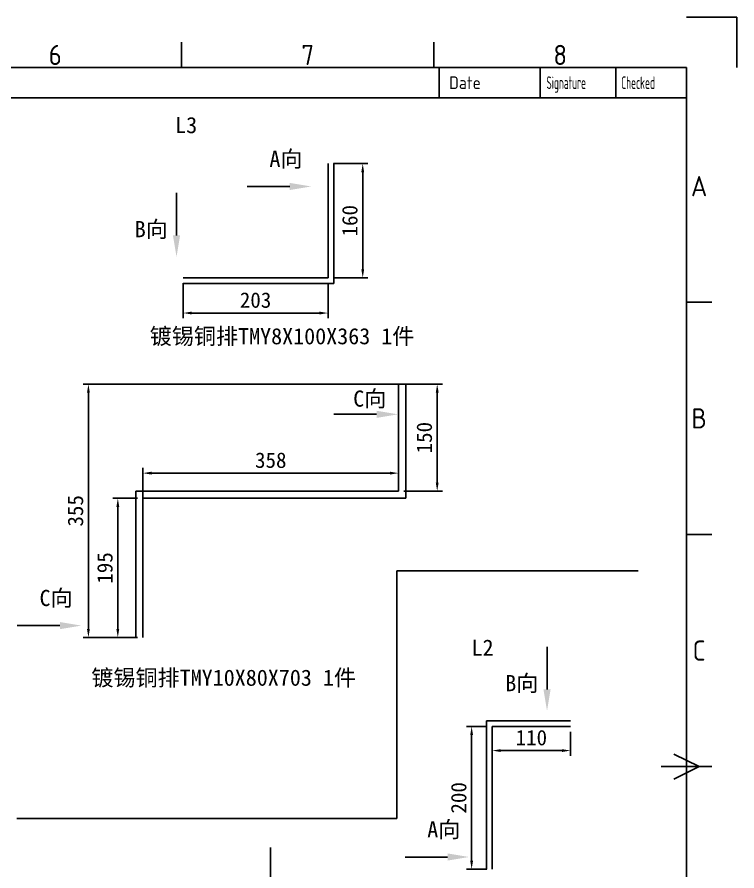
# Model space of a CAD drawing. Extents: x -48968009 to 2588125, y -43922717 to 2.
# Drawn here: x 2435858 to 2436867, y -611078 to -609882 of the extents above; entities that cross this region are included whole.
import ezdxf
from ezdxf.enums import TextEntityAlignment as Align

# ---------------------------------------------------------------- set-up
doc = ezdxf.new("R2010")
doc.units = 0
doc.header["$LTSCALE"] = 1000
doc.header["$MEASUREMENT"] = 0
doc.layers.get('DEFPOINTS').update_dxf_attribs({"linetype": 'CONTINUOUS'})
for name, color, linetype in [('FRAME025', 7, 'CONTINUOUS'), ('FRAME050', 6, 'CONTINUOUS'), ('FRAME070', 5, 'CONTINUOUS'), ('FRAME200', 8, 'CONTINUOUS'), ('图层4', 221, 'CONTINUOUS'), ('图层6', 221, 'CONTINUOUS')]:
    doc.layers.add(name, color=color, linetype=linetype)
doc.styles.add('ISOCP', font='isocp.shx')
doc.dimstyles.new('NORMAL', dxfattribs={"dimscale": 0.2, "dimtxt": 0.18, "dimasz": 0.18, "dimexe": 0.18, "dimexo": 0.0625, "dimgap": 0.09, "dimtad": 0, "dimtih": 1, "dimtoh": 1, "dimdec": 4, "dimzin": 0, "dimdsep": 46, "dimtxsty": 'Standard', "dimcen": 0.09, "dimadec": 0, "dimazin": 0, "dimtfac": 1, "dimtdec": 4, "dimtofl": 0, "dimtmove": 0, "dimatfit": 3, "dimfxl": 1, "dimtolj": 1, "dimtzin": 0, "dimarcsym": 0})

# ---------------------------------------------------------------- blocks, each defined once
blk = doc.blocks.new('SAFSDF')
at = {"layer": 'FRAME050'}
for p, q in [((2410162.9, -560522.8), (2410162.9, -560478.2)), ((2410608.1, -560522.8), (2410608.1, -560478.2)), ((2411097.8, -560936.8), (2411053.3, -560936.8)), ((2411097.8, -561346.4), (2411053.3, -561346.4)), ((2411075.6, -561756), (2411031, -561733.7)), ((2411008.8, -561756), (2411097.8, -561756)), ((2411031, -561778.2), (2411075.6, -561756))]:
    blk.add_line(p, q, dxfattribs=at)
at = {"layer": 'FRAME070'}
for p, q in [((2411053.3, -560522.8), (2407491.6, -560522.8)), ((2410617, -560576.2), (2410617, -560522.8)), ((2410795.1, -560576.2), (2410795.1, -560522.8)), ((2410928.6, -560576.2), (2410928.6, -560522.8)), ((2411053.3, -562989.2), (2411053.3, -560522.8)), ((2409539.6, -560576.2), (2411053.3, -560576.2))]:
    blk.add_line(p, q, dxfattribs=at)
at = {"layer": 'FRAME200'}
for p, q in [((2411142.3, -560433.7), (2411053.3, -560433.7)), ((2411142.3, -560522.8), (2411142.3, -560433.7))]:
    blk.add_line(p, q, dxfattribs=at)
at = {"layer": 'FRAME025', "style": 'ISOCP'}
blk.add_text('Date', height=22.26, dxfattribs=at).set_placement((2410634.8, -560549.5), align=Align.MIDDLE_LEFT)
at = {"layer": 'FRAME025', "style": 'ISOCP', "width": 0.6}
for s, p in [('Signature', (2410806.3, -560549.5)), ('Checked', (2410938.3, -560549.5))]:
    blk.add_text(s, height=22.26, dxfattribs=at).set_placement(p, align=Align.MIDDLE_LEFT)
at = {"layer": 'FRAME050', "style": 'ISOCP'}
for s, p in [('6', (2409940.3, -560500.5)), ('7', (2410385.5, -560500.5)), ('8', (2410830.7, -560500.5)), ('A', (2411075.6, -560732)), ('B', (2411075.6, -561141.6)), ('C', (2411075.6, -561551.2))]:
    blk.add_text(s, height=35.6, dxfattribs=at).set_placement(p, align=Align.MIDDLE)
blk = doc.blocks.new('*D1817')
at = {"layer": 'DEFPOINTS', "color": 0}
for p in [(2436090.9, -610247.1), (2436293.9, -610247.1), (2436090.9, -610296.4)]:
    blk.add_point(p, dxfattribs=at)
at = {"layer": '图层4', "lineweight": -2}
for p, q in [((2436090.9, -610254.6), (2436090.9, -610303.6)), ((2436293.9, -610254.6), (2436293.9, -610303.6)), ((2436281.9, -610296.4), (2436102.9, -610296.4))]:
    blk.add_line(p, q, dxfattribs=at)
at = {"layer": '图层4'}
for points in [[(2436102.9, -610294.4), (2436102.9, -610298.4), (2436090.9, -610296.4)], [(2436281.9, -610294.4), (2436281.9, -610298.4), (2436293.9, -610296.4)]]:
    blk.add_solid(points, dxfattribs=at)
at = {"layer": '图层4', "insert": (2436192.4, -610278.4), "char_height": 21.6, "attachment_point": 5}
blk.add_mtext('\\A1;203', dxfattribs=at)
blk = doc.blocks.new('*D1818')
at = {"layer": 'DEFPOINTS', "color": 0}
for p in [(2436293.9, -610087.1), (2436342.5, -610087.1), (2436293.9, -610247.1)]:
    blk.add_point(p, dxfattribs=at)
at = {"layer": '图层4', "lineweight": -2}
for p, q in [((2436301.4, -610087.1), (2436349.7, -610087.1)), ((2436342.5, -610235.1), (2436342.5, -610099.1)), ((2436301.4, -610247.1), (2436349.7, -610247.1))]:
    blk.add_line(p, q, dxfattribs=at)
at = {"layer": '图层4'}
for points in [[(2436340.5, -610099.1), (2436344.5, -610099.1), (2436342.5, -610087.1)], [(2436340.5, -610235.1), (2436344.5, -610235.1), (2436342.5, -610247.1)]]:
    blk.add_solid(points, dxfattribs=at)
at = {"layer": '图层4', "insert": (2436324.5, -610167.1), "char_height": 21.6, "attachment_point": 5, "rotation": 90}
blk.add_mtext('\\A1;160', dxfattribs=at)
blk = doc.blocks.new('*D1819')
at = {"layer": 'DEFPOINTS', "color": 0}
for p in [(2435958.3, -610396), (2436446.8, -610396), (2436024.7, -610751)]:
    blk.add_point(p, dxfattribs=at)
at = {"layer": '图层6', "lineweight": -2}
for p, q in [((2436439.3, -610396), (2435951.1, -610396)), ((2435958.3, -610739), (2435958.3, -610408)), ((2436017.2, -610751), (2435951.1, -610751))]:
    blk.add_line(p, q, dxfattribs=at)
at = {"layer": '图层6'}
for points in [[(2435956.3, -610408), (2435960.3, -610408), (2435958.3, -610396)], [(2435956.3, -610739), (2435960.3, -610739), (2435958.3, -610751)]]:
    blk.add_solid(points, dxfattribs=at)
at = {"layer": '图层6', "insert": (2435940.3, -610573.5), "char_height": 21.6, "attachment_point": 5, "rotation": 90}
blk.add_mtext('\\A1;355', dxfattribs=at)
blk = doc.blocks.new('*D1820')
at = {"layer": 'DEFPOINTS', "color": 0}
for p in [(2436034.7, -610556), (2435999.5, -610751), (2436034.7, -610751)]:
    blk.add_point(p, dxfattribs=at)
at = {"layer": '图层4', "lineweight": -2}
for p, q in [((2436027.2, -610556), (2435992.3, -610556)), ((2435999.5, -610568), (2435999.5, -610739)), ((2436027.2, -610751), (2435992.3, -610751))]:
    blk.add_line(p, q, dxfattribs=at)
at = {"layer": '图层4'}
for points in [[(2435997.5, -610568), (2436001.5, -610568), (2435999.5, -610556)], [(2435997.5, -610739), (2436001.5, -610739), (2435999.5, -610751)]]:
    blk.add_solid(points, dxfattribs=at)
at = {"layer": '图层4', "insert": (2435981.5, -610653.5), "char_height": 21.6, "attachment_point": 5, "rotation": 90}
blk.add_mtext('\\A1;195', dxfattribs=at)
blk = doc.blocks.new('*D1821')
at = {"layer": 'DEFPOINTS', "color": 0}
for p in [(2436392.7, -610520.7), (2436392.7, -610526), (2436034.7, -610574.2)]:
    blk.add_point(p, dxfattribs=at)
at = {"layer": '图层4', "lineweight": -2}
for p, q in [((2436034.7, -610566.7), (2436034.7, -610513.5)), ((2436392.7, -610518.5), (2436392.7, -610513.5)), ((2436046.7, -610520.7), (2436380.7, -610520.7))]:
    blk.add_line(p, q, dxfattribs=at)
at = {"layer": '图层4'}
for points in [[(2436046.7, -610518.7), (2436046.7, -610522.7), (2436034.7, -610520.7)], [(2436380.7, -610518.7), (2436380.7, -610522.7), (2436392.7, -610520.7)]]:
    blk.add_solid(points, dxfattribs=at)
at = {"layer": '图层4', "insert": (2436213.7, -610502.7), "char_height": 21.6, "attachment_point": 5}
blk.add_mtext('\\A1;358', dxfattribs=at)
blk = doc.blocks.new('*D1822')
at = {"layer": 'DEFPOINTS', "color": 0}
for p in [(2436392.7, -610396), (2436446.8, -610396), (2436392.7, -610546)]:
    blk.add_point(p, dxfattribs=at)
at = {"layer": '图层4', "lineweight": -2}
for p, q in [((2436400.2, -610396), (2436454, -610396)), ((2436446.8, -610534), (2436446.8, -610408)), ((2436400.2, -610546), (2436454, -610546))]:
    blk.add_line(p, q, dxfattribs=at)
at = {"layer": '图层4'}
for points in [[(2436444.8, -610408), (2436448.8, -610408), (2436446.8, -610396)], [(2436444.8, -610534), (2436448.8, -610534), (2436446.8, -610546)]]:
    blk.add_solid(points, dxfattribs=at)
at = {"layer": '图层4', "insert": (2436428.8, -610471), "char_height": 21.6, "attachment_point": 5, "rotation": 90}
blk.add_mtext('\\A1;150', dxfattribs=at)
blk = doc.blocks.new('*D1823')
at = {"layer": 'DEFPOINTS', "color": 0}
for p in [(2436523.6, -610875.6), (2436495, -611075.6), (2436523.6, -611075.6)]:
    blk.add_point(p, dxfattribs=at)
at = {"layer": '图层4', "lineweight": -2}
for p, q in [((2436516.1, -610875.6), (2436487.8, -610875.6)), ((2436495, -610887.6), (2436495, -611063.6)), ((2436516.1, -611075.6), (2436487.8, -611075.6))]:
    blk.add_line(p, q, dxfattribs=at)
at = {"layer": '图层4'}
for points in [[(2436493, -610887.6), (2436497, -610887.6), (2436495, -610875.6)], [(2436493, -611063.6), (2436497, -611063.6), (2436495, -611075.6)]]:
    blk.add_solid(points, dxfattribs=at)
at = {"layer": '图层4', "insert": (2436477, -610975.6), "char_height": 21.6, "attachment_point": 5, "rotation": 90}
blk.add_mtext('\\A1;200', dxfattribs=at)
blk = doc.blocks.new('*D1824')
at = {"layer": 'DEFPOINTS', "color": 0}
for p in [(2436523.6, -610875.6), (2436633.6, -610875.6), (2436633.6, -610909.4)]:
    blk.add_point(p, dxfattribs=at)
at = {"layer": '图层4', "lineweight": -2}
for p, q in [((2436523.6, -610883.1), (2436523.6, -610916.6)), ((2436633.6, -610883.1), (2436633.6, -610916.6)), ((2436535.6, -610909.4), (2436621.6, -610909.4))]:
    blk.add_line(p, q, dxfattribs=at)
at = {"layer": '图层4'}
for points in [[(2436535.6, -610907.4), (2436535.6, -610911.4), (2436523.6, -610909.4)], [(2436621.6, -610907.4), (2436621.6, -610911.4), (2436633.6, -610909.4)]]:
    blk.add_solid(points, dxfattribs=at)
at = {"layer": '图层4', "insert": (2436578.6, -610891.4), "char_height": 21.6, "attachment_point": 5}
blk.add_mtext('\\A1;110', dxfattribs=at)

msp = doc.modelspace()

# ---------------------------------------------------------------- linework, layer by layer
at = {"layer": '图层4', "color": 33}
for p, q in [((2436293.9, -610087.1), (2436293.9, -610247.1)), ((2436301.9, -610087.1), (2436301.9, -610255.1)), ((2436293.9, -610247.1), (2436090.9, -610247.1)), ((2436301.9, -610255.1), (2436090.9, -610255.1)), ((2436392.7, -610396), (2436402.7, -610396)), ((2436392.7, -610546), (2436392.7, -610396)), ((2436402.7, -610556), (2436402.7, -610396)), ((2436024.7, -610546), (2436024.7, -610751)), ((2436392.7, -610546), (2436024.7, -610546)), ((2436034.7, -610556), (2436034.7, -610751)), ((2436402.7, -610556), (2436034.7, -610556)), ((2436390.1, -611004.6), (2436390.1, -610657.6)), ((2436390.1, -610657.6), (2436728.4, -610657.6)), ((2436515.6, -611075.6), (2436515.6, -610867.6)), ((2436515.6, -610867.6), (2436633.6, -610867.6)), ((2436515.6, -610875.6), (2436515.6, -610867.6)), ((2436523.6, -611075.6), (2436523.6, -610875.6)), ((2436523.6, -610875.6), (2436633.6, -610875.6)), ((2435858.1, -611004.6), (2436390.1, -611004.6)), ((2436213.2, -611045.4), (2436213.2, -611607.6))]:
    msp.add_line(p, q, dxfattribs=at)
at = {"layer": '图层4'}
for p, q in [((2436240.3, -610119.1), (2436180.7, -610119.1)), ((2436081.7, -610187.6), (2436081.7, -610128)), ((2436361.8, -610438.3), (2436302.2, -610438.3)), ((2435918.3, -610734.3), (2435858.7, -610734.3)), ((2436600.6, -610823.6), (2436600.6, -610764)), ((2436461.4, -611058.5), (2436401.8, -611058.5))]:
    msp.add_line(p, q, dxfattribs=at)
for points in [[(2436240.3, -610114.1), (2436240.3, -610124.1), (2436270.3, -610119.1)], [(2436086.7, -610187.6), (2436076.7, -610187.6), (2436081.7, -610217.6)], [(2436361.8, -610433.3), (2436361.8, -610443.3), (2436391.8, -610438.3)], [(2435918.3, -610729.3), (2435918.3, -610739.3), (2435948.3, -610734.3)], [(2436605.6, -610823.6), (2436595.6, -610823.6), (2436600.6, -610853.6)], [(2436461.4, -611053.5), (2436461.4, -611063.5), (2436491.4, -611058.5)]]:
    msp.add_solid(points, dxfattribs=at)

# ---------------------------------------------------------------- block references
at = {"layer": '图层4', "color": 33, "xscale": 0.7941999999748077, "yscale": 0.7942000000039116, "zscale": 0.7942}
msp.add_blockref('SAFSDF', (521937.3, -164785.3), dxfattribs=at)

# ---------------------------------------------------------------- texts
at = {"layer": '图层4'}
for s, p in [('L3', (2436079.8, -610044.4)), ('L2', (2436494.9, -610776.5))]:
    msp.add_text(s, height=22.68, dxfattribs=at).set_placement(p)
at = {"layer": '图层4', "char_height": 22.68, "attachment_point": 5}
for s, insert in [('\\A1;A{\\fSimSun|b0|i0|c134|p2;向}', (2436235, -610081.6)), ('\\A1;B{\\fSimSun|b0|i0|c134|p2;向}', (2436046.4, -610180.1)), ('{\\fSimSun|b0|i0|c134|p2;镀锡铜排TMY8X100X363 1件}', (2436229.5, -610330.1)), ('\\A1;C{\\fSimSun|b0|i0|c134|p2;向}', (2436352.3, -610417.5)), ('\\A1;C{\\fSimSun|b0|i0|c134|p2;向}', (2435913, -610696.8)), ('{\\fSimSun|b0|i0|c134|p2;镀锡铜排TMY10X80X703 1件}', (2436147.7, -610808.5)), ('\\A1;B{\\fSimSun|b0|i0|c134|p2;向}', (2436565.3, -610816.1)), ('\\A1;A{\\fSimSun|b0|i0|c134|p2;向}', (2436456, -611021))]:
    msp.add_mtext(s, dxfattribs=dict(at, insert=insert))

# ---------------------------------------------------------------- dimensions: what is measured, and where the dimension line sits
at = {"layer": '图层4', "color": 33}
for base, p1, p2, override, picture, middle in [((2436342.5, -610087.1), (2436293.9, -610247.1), (2436293.9, -610087.1), {"dimscale": 120, "dimasz": 0.1, "dimexe": 0.06, "dimgap": 0.06, "dimtad": 1, "dimtih": 0, "dimdec": 0, "dimclrd": 256, "dimclre": 256, "dimclrt": 256, "dimtdec": 0, "dimtix": 1, "dimtmove": 2, "dimatfit": 0, "dimfxl": 250, "dimtfillclr": 2}, '*D1818', (2436324.5, -610167.1)), ((2436446.8, -610396), (2436392.7, -610546), (2436392.7, -610396), {"dimscale": 120, "dimasz": 0.1, "dimexe": 0.06, "dimgap": 0.06, "dimtad": 1, "dimtih": 0, "dimdec": 0, "dimclrd": 256, "dimclre": 256, "dimclrt": 256, "dimtdec": 0, "dimtix": 1, "dimtmove": 2, "dimfxl": 250, "dimtfillclr": 2}, '*D1822', (2436428.8, -610471)), ((2435999.5, -610751), (2436034.7, -610556), (2436034.7, -610751), {"dimscale": 120, "dimasz": 0.1, "dimexe": 0.06, "dimgap": 0.06, "dimtad": 1, "dimtih": 0, "dimdec": 0, "dimclrd": 256, "dimclre": 256, "dimclrt": 256, "dimtdec": 0, "dimtix": 1, "dimtmove": 2, "dimfxl": 250, "dimtfillclr": 2}, '*D1820', (2435981.5, -610653.5)), ((2436495, -611075.6), (2436523.6, -610875.6), (2436523.6, -611075.6), {"dimscale": 120, "dimasz": 0.1, "dimexe": 0.06, "dimgap": 0.06, "dimtad": 1, "dimtih": 0, "dimdec": 0, "dimclrd": 256, "dimclre": 256, "dimclrt": 256, "dimtdec": 0, "dimtix": 1, "dimtmove": 2, "dimatfit": 0, "dimfxl": 250, "dimtfillclr": 2}, '*D1823', (2436477, -610975.6))]:
    dim = msp.add_linear_dim(base=base, p1=p1, p2=p2, angle=90, dimstyle='NORMAL', override=override, dxfattribs=at)
    dim.commit()
    dim.dimension.update_dxf_attribs({"geometry": picture, "text_midpoint": middle})
for base, p1, p2, override, picture, middle in [((2436090.9, -610296.4), (2436293.9, -610247.1), (2436090.9, -610247.1), {"dimscale": 120, "dimasz": 0.1, "dimexe": 0.06, "dimgap": 0.06, "dimtad": 1, "dimtih": 0, "dimdec": 0, "dimclrd": 256, "dimclre": 256, "dimclrt": 256, "dimtdec": 0, "dimtix": 1, "dimtmove": 2, "dimatfit": 0, "dimfxl": 250, "dimtfillclr": 2}, '*D1817', (2436192.4, -610278.4)), ((2436392.7, -610520.7), (2436034.7, -610574.2), (2436392.7, -610526), {"dimscale": 120, "dimasz": 0.1, "dimexe": 0.06, "dimgap": 0.06, "dimtad": 1, "dimtih": 0, "dimdec": 0, "dimclrd": 256, "dimclre": 256, "dimclrt": 256, "dimtdec": 0, "dimtix": 1, "dimtmove": 2, "dimfxl": 250, "dimtfillclr": 2}, '*D1821', (2436213.7, -610502.7)), ((2436633.6, -610909.4), (2436523.6, -610875.6), (2436633.6, -610875.6), {"dimscale": 120, "dimasz": 0.1, "dimexe": 0.06, "dimgap": 0.06, "dimtad": 1, "dimtih": 0, "dimdec": 0, "dimclrd": 256, "dimclre": 256, "dimclrt": 256, "dimtdec": 0, "dimtix": 1, "dimtmove": 2, "dimatfit": 0, "dimfxl": 250, "dimtfillclr": 2}, '*D1824', (2436578.6, -610891.4))]:
    dim = msp.add_linear_dim(base=base, p1=p1, p2=p2, dimstyle='NORMAL', override=override, dxfattribs=at)
    dim.commit()
    dim.dimension.update_dxf_attribs({"geometry": picture, "text_midpoint": middle})
at = {"layer": '图层6', "color": 33}
dim = msp.add_linear_dim(base=(2435958.3, -610396), p1=(2436024.7, -610751), p2=(2436446.8, -610396), angle=90, dimstyle='NORMAL', override={"dimscale": 120, "dimasz": 0.1, "dimexe": 0.06, "dimgap": 0.06, "dimtad": 1, "dimtih": 0, "dimdec": 0, "dimclrd": 256, "dimclre": 256, "dimclrt": 256, "dimtdec": 0, "dimtix": 1, "dimtmove": 2, "dimatfit": 0, "dimfxl": 250, "dimtfillclr": 2}, dxfattribs=at)
dim.commit()
dim.dimension.update_dxf_attribs({"geometry": '*D1819', "text_midpoint": (2435940.3, -610573.5)})

doc.saveas('drawing.dxf')
